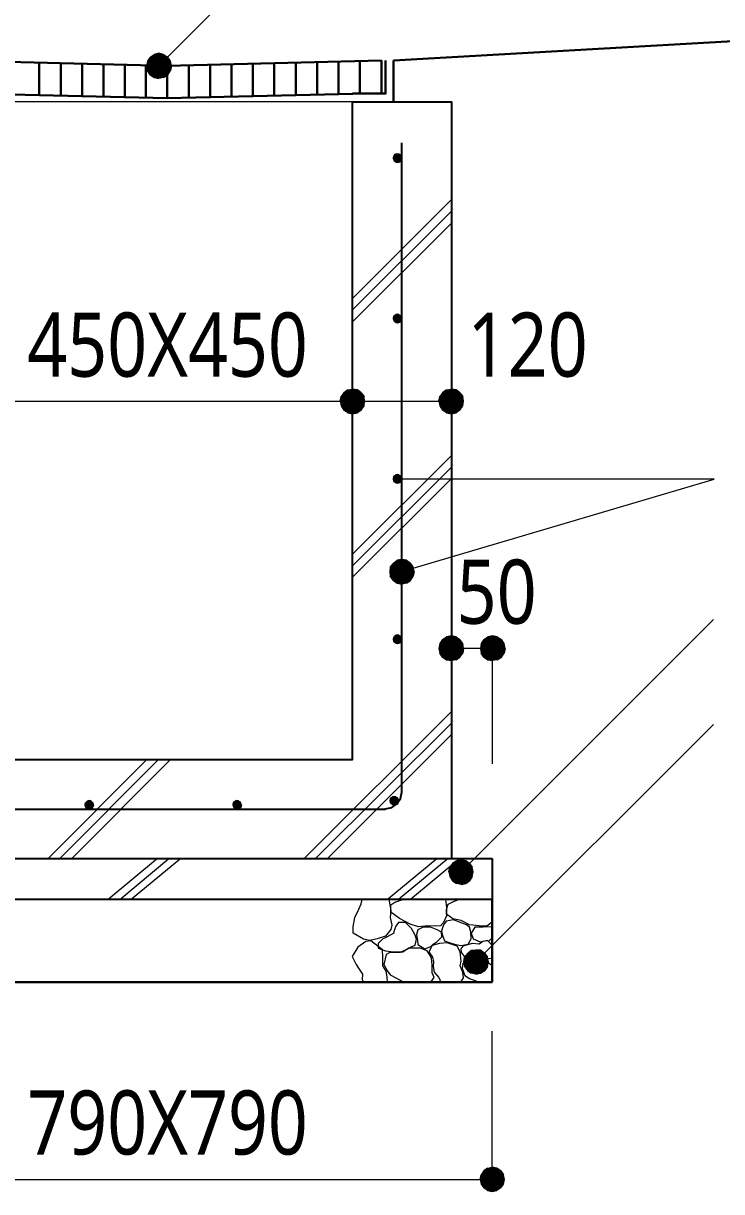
# Model space of a CAD drawing. Header units: millimetres. Extents: x 0 to 420, y 0 to 297.
# Drawn here: x 146.33 to 174.64, y 54.67 to 102.01 of the extents above; entities that cross this region are included whole.
import ezdxf
from ezdxf.enums import TextEntityAlignment as Align

# ---------------------------------------------------------------- set-up
doc = ezdxf.new("R2010")
doc.units = ezdxf.units.MM
doc.styles.add('kst32b', font='NotoSansJP-Variable.ttf')

msp = doc.modelspace()

# ---------------------------------------------------------------- hatches: boundary and pattern name
for points in [[(151.363, 100.478), (151.321, 100.288), (151.829, 100.288), (151.363, 100.478)], [(160.147, 86.508), (160.168, 86.699), (159.681, 86.699), (160.147, 86.508)], [(164.147, 86.508), (164.169, 86.699), (163.682, 86.699), (164.147, 86.508)], [(161.205, 79.989), (161.184, 79.798), (161.671, 79.798), (161.205, 79.989)], [(163.216, 76.877), (163.174, 76.687), (163.682, 76.687), (163.216, 76.877)], [(164.888, 76.877), (164.867, 76.687), (165.354, 76.687), (164.888, 76.877)], [(163.618, 67.437), (163.724, 67.268), (164.084, 67.628), (163.618, 67.437)], [(164.211, 63.796), (164.338, 63.627), (164.677, 63.987), (164.211, 63.796)], [(165.799, 54.97), (165.841, 55.16), (165.333, 55.16), (165.799, 54.97)]]:
    msp.add_hatch(color=7).paths.add_polyline_path(points)
h = msp.add_hatch(color=7)
h.paths.add_polyline_path([(151.829, 100.796), (151.638, 100.753), (151.829, 100.288), (151.829, 100.796)])
h.paths.add_polyline_path([(151.638, 100.753), (151.829, 100.288), (151.469, 100.647), (151.638, 100.753)])
h.paths.add_polyline_path([(151.829, 100.288), (151.469, 100.647), (151.363, 100.478), (151.829, 100.288)])
h = msp.add_hatch(color=7)
h.paths.add_polyline_path([(152.294, 100.478), (152.188, 100.647), (151.829, 100.288), (152.294, 100.478)])
h.paths.add_polyline_path([(152.188, 100.647), (151.829, 100.288), (152.019, 100.753), (152.188, 100.647)])
h.paths.add_polyline_path([(151.829, 100.288), (152.019, 100.753), (151.829, 100.796), (151.829, 100.288)])
h = msp.add_hatch(color=7)
h.paths.add_polyline_path([(152.188, 99.928), (152.294, 100.097), (151.829, 100.288), (152.188, 99.928)])
h.paths.add_polyline_path([(152.294, 100.097), (151.829, 100.288), (152.337, 100.288), (152.294, 100.097)])
h.paths.add_polyline_path([(151.829, 100.288), (152.337, 100.288), (152.294, 100.478), (151.829, 100.288)])
h = msp.add_hatch(color=7)
h.paths.add_polyline_path([(151.321, 100.288), (151.363, 100.097), (151.829, 100.288), (151.321, 100.288)])
h.paths.add_polyline_path([(151.363, 100.097), (151.829, 100.288), (151.469, 99.928), (151.363, 100.097)])
h.paths.add_polyline_path([(151.829, 100.288), (151.469, 99.928), (151.638, 99.822), (151.829, 100.288)])
h = msp.add_hatch(color=7)
h.paths.add_polyline_path([(151.638, 99.822), (151.829, 99.78), (151.829, 100.288), (151.638, 99.822)])
h.paths.add_polyline_path([(151.829, 99.78), (151.829, 100.288), (152.019, 99.822), (151.829, 99.78)])
h.paths.add_polyline_path([(151.829, 100.288), (152.019, 99.822), (152.188, 99.928), (151.829, 100.288)])
h = msp.add_hatch(color=7)
h.paths.add_polyline_path([(161.396, 96.647), (161.332, 96.541), (161.502, 96.541), (161.396, 96.647)])
h.paths.add_polyline_path([(161.332, 96.541), (161.502, 96.541), (161.396, 96.414), (161.332, 96.541)])
h.paths.add_polyline_path([(161.502, 96.541), (161.396, 96.414), (161.502, 96.372), (161.502, 96.541)])
h = msp.add_hatch(color=7)
h.paths.add_polyline_path([(161.671, 96.541), (161.629, 96.647), (161.502, 96.541), (161.671, 96.541)])
h.paths.add_polyline_path([(161.629, 96.647), (161.502, 96.541), (161.502, 96.711), (161.629, 96.647)])
h.paths.add_polyline_path([(161.502, 96.541), (161.502, 96.711), (161.396, 96.647), (161.502, 96.541)])
h = msp.add_hatch(color=7)
h.paths.add_polyline_path([(161.502, 96.372), (161.629, 96.414), (161.502, 96.541), (161.502, 96.372)])
h.paths.add_polyline_path([(161.629, 96.414), (161.502, 96.541), (161.671, 96.541), (161.629, 96.414)])
h = msp.add_hatch(color=7)
h.paths.add_polyline_path([(161.396, 90.149), (161.332, 90.043), (161.502, 90.043), (161.396, 90.149)])
h.paths.add_polyline_path([(161.332, 90.043), (161.502, 90.043), (161.396, 89.916), (161.332, 90.043)])
h.paths.add_polyline_path([(161.502, 90.043), (161.396, 89.916), (161.502, 89.874), (161.502, 90.043)])
h = msp.add_hatch(color=7)
h.paths.add_polyline_path([(161.671, 90.043), (161.629, 90.149), (161.502, 90.043), (161.671, 90.043)])
h.paths.add_polyline_path([(161.629, 90.149), (161.502, 90.043), (161.502, 90.212), (161.629, 90.149)])
h.paths.add_polyline_path([(161.502, 90.043), (161.502, 90.212), (161.396, 90.149), (161.502, 90.043)])
h = msp.add_hatch(color=7)
h.paths.add_polyline_path([(161.502, 89.874), (161.629, 89.916), (161.502, 90.043), (161.502, 89.874)])
h.paths.add_polyline_path([(161.629, 89.916), (161.502, 90.043), (161.671, 90.043), (161.629, 89.916)])
h = msp.add_hatch(color=7)
h.paths.add_polyline_path([(159.872, 87.164), (159.681, 87.186), (159.681, 86.699), (159.872, 87.164)])
h.paths.add_polyline_path([(159.681, 87.186), (159.681, 86.699), (159.491, 87.164), (159.681, 87.186)])
h.paths.add_polyline_path([(159.681, 86.699), (159.491, 87.164), (159.321, 87.037), (159.681, 86.699)])
h = msp.add_hatch(color=7)
h.paths.add_polyline_path([(160.168, 86.699), (160.147, 86.889), (159.681, 86.699), (160.168, 86.699)])
h.paths.add_polyline_path([(160.147, 86.889), (159.681, 86.699), (160.02, 87.037), (160.147, 86.889)])
h.paths.add_polyline_path([(159.681, 86.699), (160.02, 87.037), (159.872, 87.164), (159.681, 86.699)])
h = msp.add_hatch(color=7)
h.paths.add_polyline_path([(163.872, 87.164), (163.682, 87.186), (163.682, 86.699), (163.872, 87.164)])
h.paths.add_polyline_path([(163.682, 87.186), (163.682, 86.699), (163.491, 87.164), (163.682, 87.186)])
h.paths.add_polyline_path([(163.682, 86.699), (163.491, 87.164), (163.322, 87.037), (163.682, 86.699)])
h = msp.add_hatch(color=7)
h.paths.add_polyline_path([(164.169, 86.699), (164.147, 86.889), (163.682, 86.699), (164.169, 86.699)])
h.paths.add_polyline_path([(164.147, 86.889), (163.682, 86.699), (164.021, 87.037), (164.147, 86.889)])
h.paths.add_polyline_path([(163.682, 86.699), (164.021, 87.037), (163.872, 87.164), (163.682, 86.699)])
h = msp.add_hatch(color=7)
h.paths.add_polyline_path([(159.321, 87.037), (159.216, 86.889), (159.681, 86.699), (159.321, 87.037)])
h.paths.add_polyline_path([(159.216, 86.889), (159.681, 86.699), (159.173, 86.699), (159.216, 86.889)])
h.paths.add_polyline_path([(159.681, 86.699), (159.173, 86.699), (159.216, 86.508), (159.681, 86.699)])
h = msp.add_hatch(color=7)
h.paths.add_polyline_path([(159.216, 86.508), (159.321, 86.339), (159.681, 86.699), (159.216, 86.508)])
h.paths.add_polyline_path([(159.321, 86.339), (159.681, 86.699), (159.491, 86.233), (159.321, 86.339)])
h.paths.add_polyline_path([(159.681, 86.699), (159.491, 86.233), (159.681, 86.191), (159.681, 86.699)])
h = msp.add_hatch(color=7)
h.paths.add_polyline_path([(159.681, 86.191), (159.872, 86.233), (159.681, 86.699), (159.681, 86.191)])
h.paths.add_polyline_path([(159.872, 86.233), (159.681, 86.699), (160.02, 86.339), (159.872, 86.233)])
h.paths.add_polyline_path([(159.681, 86.699), (160.02, 86.339), (160.147, 86.508), (159.681, 86.699)])
h = msp.add_hatch(color=7)
h.paths.add_polyline_path([(163.322, 87.037), (163.216, 86.889), (163.682, 86.699), (163.322, 87.037)])
h.paths.add_polyline_path([(163.216, 86.889), (163.682, 86.699), (163.174, 86.699), (163.216, 86.889)])
h.paths.add_polyline_path([(163.682, 86.699), (163.174, 86.699), (163.216, 86.508), (163.682, 86.699)])
h = msp.add_hatch(color=7)
h.paths.add_polyline_path([(163.216, 86.508), (163.322, 86.339), (163.682, 86.699), (163.216, 86.508)])
h.paths.add_polyline_path([(163.322, 86.339), (163.682, 86.699), (163.491, 86.233), (163.322, 86.339)])
h.paths.add_polyline_path([(163.682, 86.699), (163.491, 86.233), (163.682, 86.191), (163.682, 86.699)])
h = msp.add_hatch(color=7)
h.paths.add_polyline_path([(163.682, 86.191), (163.872, 86.233), (163.682, 86.699), (163.682, 86.191)])
h.paths.add_polyline_path([(163.872, 86.233), (163.682, 86.699), (164.021, 86.339), (163.872, 86.233)])
h.paths.add_polyline_path([(163.682, 86.699), (164.021, 86.339), (164.147, 86.508), (163.682, 86.699)])
h = msp.add_hatch(color=7)
h.paths.add_polyline_path([(161.396, 83.651), (161.332, 83.545), (161.502, 83.545), (161.396, 83.651)])
h.paths.add_polyline_path([(161.332, 83.545), (161.502, 83.545), (161.396, 83.418), (161.332, 83.545)])
h.paths.add_polyline_path([(161.502, 83.545), (161.396, 83.418), (161.502, 83.375), (161.502, 83.545)])
h = msp.add_hatch(color=7)
h.paths.add_polyline_path([(161.671, 83.545), (161.629, 83.651), (161.502, 83.545), (161.671, 83.545)])
h.paths.add_polyline_path([(161.629, 83.651), (161.502, 83.545), (161.502, 83.714), (161.629, 83.651)])
h.paths.add_polyline_path([(161.502, 83.545), (161.502, 83.714), (161.396, 83.651), (161.502, 83.545)])
h = msp.add_hatch(color=7)
h.paths.add_polyline_path([(161.502, 83.375), (161.629, 83.418), (161.502, 83.545), (161.502, 83.375)])
h.paths.add_polyline_path([(161.629, 83.418), (161.502, 83.545), (161.671, 83.545), (161.629, 83.418)])
h = msp.add_hatch(color=7)
h.paths.add_polyline_path([(161.671, 80.285), (161.48, 80.264), (161.671, 79.798), (161.671, 80.285)])
h.paths.add_polyline_path([(161.48, 80.264), (161.671, 79.798), (161.332, 80.137), (161.48, 80.264)])
h.paths.add_polyline_path([(161.671, 79.798), (161.332, 80.137), (161.205, 79.989), (161.671, 79.798)])
h = msp.add_hatch(color=7)
h.paths.add_polyline_path([(162.137, 79.989), (162.031, 80.137), (161.671, 79.798), (162.137, 79.989)])
h.paths.add_polyline_path([(162.031, 80.137), (161.671, 79.798), (161.862, 80.264), (162.031, 80.137)])
h.paths.add_polyline_path([(161.671, 79.798), (161.862, 80.264), (161.671, 80.285), (161.671, 79.798)])
h = msp.add_hatch(color=7)
h.paths.add_polyline_path([(161.184, 79.798), (161.205, 79.608), (161.671, 79.798), (161.184, 79.798)])
h.paths.add_polyline_path([(161.205, 79.608), (161.671, 79.798), (161.332, 79.438), (161.205, 79.608)])
h.paths.add_polyline_path([(161.671, 79.798), (161.332, 79.438), (161.48, 79.333), (161.671, 79.798)])
h = msp.add_hatch(color=7)
h.paths.add_polyline_path([(161.48, 79.333), (161.671, 79.29), (161.671, 79.798), (161.48, 79.333)])
h.paths.add_polyline_path([(161.671, 79.29), (161.671, 79.798), (161.862, 79.333), (161.671, 79.29)])
h.paths.add_polyline_path([(161.671, 79.798), (161.862, 79.333), (162.031, 79.438), (161.671, 79.798)])
h = msp.add_hatch(color=7)
h.paths.add_polyline_path([(162.031, 79.438), (162.137, 79.608), (161.671, 79.798), (162.031, 79.438)])
h.paths.add_polyline_path([(162.137, 79.608), (161.671, 79.798), (162.179, 79.798), (162.137, 79.608)])
h.paths.add_polyline_path([(161.671, 79.798), (162.179, 79.798), (162.137, 79.989), (161.671, 79.798)])
h = msp.add_hatch(color=7)
h.paths.add_polyline_path([(161.671, 77.047), (161.629, 77.153), (161.502, 77.047), (161.671, 77.047)])
h.paths.add_polyline_path([(161.629, 77.153), (161.502, 77.047), (161.502, 77.195), (161.629, 77.153)])
h.paths.add_polyline_path([(161.502, 77.047), (161.502, 77.195), (161.396, 77.153), (161.502, 77.047)])
h = msp.add_hatch(color=7)
h.paths.add_polyline_path([(163.682, 77.195), (163.491, 77.153), (163.682, 76.687), (163.682, 77.195)])
h.paths.add_polyline_path([(163.491, 77.153), (163.682, 76.687), (163.322, 77.047), (163.491, 77.153)])
h.paths.add_polyline_path([(163.682, 76.687), (163.322, 77.047), (163.216, 76.877), (163.682, 76.687)])
h = msp.add_hatch(color=7)
h.paths.add_polyline_path([(164.147, 76.877), (164.021, 77.047), (163.682, 76.687), (164.147, 76.877)])
h.paths.add_polyline_path([(164.021, 77.047), (163.682, 76.687), (163.872, 77.153), (164.021, 77.047)])
h.paths.add_polyline_path([(163.682, 76.687), (163.872, 77.153), (163.682, 77.195), (163.682, 76.687)])
h = msp.add_hatch(color=7)
h.paths.add_polyline_path([(165.354, 77.195), (165.163, 77.153), (165.354, 76.687), (165.354, 77.195)])
h.paths.add_polyline_path([(165.163, 77.153), (165.354, 76.687), (164.994, 77.047), (165.163, 77.153)])
h.paths.add_polyline_path([(165.354, 76.687), (164.994, 77.047), (164.888, 76.877), (165.354, 76.687)])
h = msp.add_hatch(color=7)
h.paths.add_polyline_path([(165.82, 76.877), (165.714, 77.047), (165.354, 76.687), (165.82, 76.877)])
h.paths.add_polyline_path([(165.714, 77.047), (165.354, 76.687), (165.545, 77.153), (165.714, 77.047)])
h.paths.add_polyline_path([(165.354, 76.687), (165.545, 77.153), (165.354, 77.195), (165.354, 76.687)])
h = msp.add_hatch(color=7)
h.paths.add_polyline_path([(161.396, 77.153), (161.332, 77.047), (161.502, 77.047), (161.396, 77.153)])
h.paths.add_polyline_path([(161.332, 77.047), (161.502, 77.047), (161.396, 76.92), (161.332, 77.047)])
h.paths.add_polyline_path([(161.502, 77.047), (161.396, 76.92), (161.502, 76.877), (161.502, 77.047)])
h = msp.add_hatch(color=7)
h.paths.add_polyline_path([(161.502, 76.877), (161.629, 76.92), (161.502, 77.047), (161.502, 76.877)])
h.paths.add_polyline_path([(161.629, 76.92), (161.502, 77.047), (161.671, 77.047), (161.629, 76.92)])
h = msp.add_hatch(color=7)
h.paths.add_polyline_path([(163.174, 76.687), (163.216, 76.496), (163.682, 76.687), (163.174, 76.687)])
h.paths.add_polyline_path([(163.216, 76.496), (163.682, 76.687), (163.322, 76.327), (163.216, 76.496)])
h.paths.add_polyline_path([(163.682, 76.687), (163.322, 76.327), (163.491, 76.221), (163.682, 76.687)])
h = msp.add_hatch(color=7)
h.paths.add_polyline_path([(163.491, 76.221), (163.682, 76.2), (163.682, 76.687), (163.491, 76.221)])
h.paths.add_polyline_path([(163.682, 76.2), (163.682, 76.687), (163.872, 76.221), (163.682, 76.2)])
h.paths.add_polyline_path([(163.682, 76.687), (163.872, 76.221), (164.021, 76.327), (163.682, 76.687)])
h = msp.add_hatch(color=7)
h.paths.add_polyline_path([(164.021, 76.327), (164.147, 76.496), (163.682, 76.687), (164.021, 76.327)])
h.paths.add_polyline_path([(164.147, 76.496), (163.682, 76.687), (164.169, 76.687), (164.147, 76.496)])
h.paths.add_polyline_path([(163.682, 76.687), (164.169, 76.687), (164.147, 76.877), (163.682, 76.687)])
h = msp.add_hatch(color=7)
h.paths.add_polyline_path([(164.867, 76.687), (164.888, 76.496), (165.354, 76.687), (164.867, 76.687)])
h.paths.add_polyline_path([(164.888, 76.496), (165.354, 76.687), (164.994, 76.327), (164.888, 76.496)])
h.paths.add_polyline_path([(165.354, 76.687), (164.994, 76.327), (165.163, 76.221), (165.354, 76.687)])
h = msp.add_hatch(color=7)
h.paths.add_polyline_path([(165.163, 76.221), (165.354, 76.2), (165.354, 76.687), (165.163, 76.221)])
h.paths.add_polyline_path([(165.354, 76.2), (165.354, 76.687), (165.545, 76.221), (165.354, 76.2)])
h.paths.add_polyline_path([(165.354, 76.687), (165.545, 76.221), (165.714, 76.327), (165.354, 76.687)])
h = msp.add_hatch(color=7)
h.paths.add_polyline_path([(165.714, 76.327), (165.82, 76.496), (165.354, 76.687), (165.714, 76.327)])
h.paths.add_polyline_path([(165.82, 76.496), (165.354, 76.687), (165.862, 76.687), (165.82, 76.496)])
h.paths.add_polyline_path([(165.354, 76.687), (165.862, 76.687), (165.82, 76.877), (165.354, 76.687)])
h = msp.add_hatch(color=7)
h.paths.add_polyline_path([(161.269, 70.612), (161.205, 70.506), (161.375, 70.506), (161.269, 70.612)])
h.paths.add_polyline_path([(161.205, 70.506), (161.375, 70.506), (161.269, 70.379), (161.205, 70.506)])
h.paths.add_polyline_path([(161.375, 70.506), (161.269, 70.379), (161.375, 70.337), (161.375, 70.506)])
h = msp.add_hatch(color=7)
h.paths.add_polyline_path([(161.544, 70.506), (161.502, 70.612), (161.375, 70.506), (161.544, 70.506)])
h.paths.add_polyline_path([(161.502, 70.612), (161.375, 70.506), (161.375, 70.654), (161.502, 70.612)])
h.paths.add_polyline_path([(161.375, 70.506), (161.375, 70.654), (161.269, 70.612), (161.375, 70.506)])
h = msp.add_hatch(color=7)
h.paths.add_polyline_path([(148.886, 70.443), (148.844, 70.337), (149.013, 70.337), (148.886, 70.443)])
h.paths.add_polyline_path([(148.844, 70.337), (149.013, 70.337), (148.886, 70.21), (148.844, 70.337)])
h.paths.add_polyline_path([(149.013, 70.337), (148.886, 70.21), (149.013, 70.168), (149.013, 70.337)])
h = msp.add_hatch(color=7)
h.paths.add_polyline_path([(149.183, 70.337), (149.119, 70.443), (149.013, 70.337), (149.183, 70.337)])
h.paths.add_polyline_path([(149.119, 70.443), (149.013, 70.337), (149.013, 70.506), (149.119, 70.443)])
h.paths.add_polyline_path([(149.013, 70.337), (149.013, 70.506), (148.886, 70.443), (149.013, 70.337)])
h = msp.add_hatch(color=7)
h.paths.add_polyline_path([(149.013, 70.168), (149.119, 70.21), (149.013, 70.337), (149.013, 70.168)])
h.paths.add_polyline_path([(149.119, 70.21), (149.013, 70.337), (149.183, 70.337), (149.119, 70.21)])
h = msp.add_hatch(color=7)
h.paths.add_polyline_path([(154.898, 70.443), (154.834, 70.337), (155.004, 70.337), (154.898, 70.443)])
h.paths.add_polyline_path([(154.834, 70.337), (155.004, 70.337), (154.898, 70.21), (154.834, 70.337)])
h.paths.add_polyline_path([(155.004, 70.337), (154.898, 70.21), (155.004, 70.168), (155.004, 70.337)])
h = msp.add_hatch(color=7)
h.paths.add_polyline_path([(155.173, 70.337), (155.13, 70.443), (155.004, 70.337), (155.173, 70.337)])
h.paths.add_polyline_path([(155.13, 70.443), (155.004, 70.337), (155.004, 70.506), (155.13, 70.443)])
h.paths.add_polyline_path([(155.004, 70.337), (155.004, 70.506), (154.898, 70.443), (155.004, 70.337)])
h = msp.add_hatch(color=7)
h.paths.add_polyline_path([(155.004, 70.168), (155.13, 70.21), (155.004, 70.337), (155.004, 70.168)])
h.paths.add_polyline_path([(155.13, 70.21), (155.004, 70.337), (155.173, 70.337), (155.13, 70.21)])
h = msp.add_hatch(color=7)
h.paths.add_polyline_path([(161.375, 70.337), (161.502, 70.379), (161.375, 70.506), (161.375, 70.337)])
h.paths.add_polyline_path([(161.502, 70.379), (161.375, 70.506), (161.544, 70.506), (161.502, 70.379)])
h = msp.add_hatch(color=7)
h.paths.add_polyline_path([(163.724, 67.966), (163.618, 67.818), (164.084, 67.628), (163.724, 67.966)])
h.paths.add_polyline_path([(163.618, 67.818), (164.084, 67.628), (163.576, 67.628), (163.618, 67.818)])
h.paths.add_polyline_path([(164.084, 67.628), (163.576, 67.628), (163.618, 67.437), (164.084, 67.628)])
h = msp.add_hatch(color=7)
h.paths.add_polyline_path([(164.275, 68.072), (164.084, 68.114), (164.084, 67.628), (164.275, 68.072)])
h.paths.add_polyline_path([(164.084, 68.114), (164.084, 67.628), (163.894, 68.072), (164.084, 68.114)])
h.paths.add_polyline_path([(164.084, 67.628), (163.894, 68.072), (163.724, 67.966), (164.084, 67.628)])
h = msp.add_hatch(color=7)
h.paths.add_polyline_path([(164.571, 67.628), (164.529, 67.818), (164.084, 67.628), (164.571, 67.628)])
h.paths.add_polyline_path([(164.529, 67.818), (164.084, 67.628), (164.423, 67.966), (164.529, 67.818)])
h.paths.add_polyline_path([(164.084, 67.628), (164.423, 67.966), (164.275, 68.072), (164.084, 67.628)])
h = msp.add_hatch(color=7)
h.paths.add_polyline_path([(163.724, 67.268), (163.894, 67.162), (164.084, 67.628), (163.724, 67.268)])
h.paths.add_polyline_path([(163.894, 67.162), (164.084, 67.628), (164.084, 67.12), (163.894, 67.162)])
h.paths.add_polyline_path([(164.084, 67.628), (164.084, 67.12), (164.275, 67.162), (164.084, 67.628)])
h = msp.add_hatch(color=7)
h.paths.add_polyline_path([(164.275, 67.162), (164.423, 67.268), (164.084, 67.628), (164.275, 67.162)])
h.paths.add_polyline_path([(164.423, 67.268), (164.084, 67.628), (164.529, 67.437), (164.423, 67.268)])
h.paths.add_polyline_path([(164.084, 67.628), (164.529, 67.437), (164.571, 67.628), (164.084, 67.628)])
h = msp.add_hatch(color=7)
h.paths.add_polyline_path([(164.867, 64.453), (164.677, 64.474), (164.677, 63.987), (164.867, 64.453)])
h.paths.add_polyline_path([(164.677, 64.474), (164.677, 63.987), (164.486, 64.453), (164.677, 64.474)])
h.paths.add_polyline_path([(164.677, 63.987), (164.486, 64.453), (164.338, 64.325), (164.677, 63.987)])
h = msp.add_hatch(color=7)
h.paths.add_polyline_path([(165.185, 63.987), (165.142, 64.177), (164.677, 63.987), (165.185, 63.987)])
h.paths.add_polyline_path([(165.142, 64.177), (164.677, 63.987), (165.037, 64.325), (165.142, 64.177)])
h.paths.add_polyline_path([(164.677, 63.987), (165.037, 64.325), (164.867, 64.453), (164.677, 63.987)])
h = msp.add_hatch(color=7)
h.paths.add_polyline_path([(164.338, 64.325), (164.211, 64.177), (164.677, 63.987), (164.338, 64.325)])
h.paths.add_polyline_path([(164.211, 64.177), (164.677, 63.987), (164.19, 63.987), (164.211, 64.177)])
h.paths.add_polyline_path([(164.677, 63.987), (164.19, 63.987), (164.211, 63.796), (164.677, 63.987)])
h = msp.add_hatch(color=7)
h.paths.add_polyline_path([(164.338, 63.627), (164.486, 63.521), (164.677, 63.987), (164.338, 63.627)])
h.paths.add_polyline_path([(164.486, 63.521), (164.677, 63.987), (164.677, 63.479), (164.486, 63.521)])
h.paths.add_polyline_path([(164.677, 63.987), (164.677, 63.479), (164.867, 63.521), (164.677, 63.987)])
h = msp.add_hatch(color=7)
h.paths.add_polyline_path([(164.867, 63.521), (165.037, 63.627), (164.677, 63.987), (164.867, 63.521)])
h.paths.add_polyline_path([(165.037, 63.627), (164.677, 63.987), (165.142, 63.796), (165.037, 63.627)])
h.paths.add_polyline_path([(164.677, 63.987), (165.142, 63.796), (165.185, 63.987), (164.677, 63.987)])
h = msp.add_hatch(color=7)
h.paths.add_polyline_path([(164.994, 55.52), (164.888, 55.351), (165.333, 55.16), (164.994, 55.52)])
h.paths.add_polyline_path([(164.888, 55.351), (165.333, 55.16), (164.846, 55.16), (164.888, 55.351)])
h.paths.add_polyline_path([(165.333, 55.16), (164.846, 55.16), (164.888, 54.97), (165.333, 55.16)])
h = msp.add_hatch(color=7)
h.paths.add_polyline_path([(165.523, 55.626), (165.333, 55.668), (165.333, 55.16), (165.523, 55.626)])
h.paths.add_polyline_path([(165.333, 55.668), (165.333, 55.16), (165.142, 55.626), (165.333, 55.668)])
h.paths.add_polyline_path([(165.333, 55.16), (165.142, 55.626), (164.994, 55.52), (165.333, 55.16)])
h = msp.add_hatch(color=7)
h.paths.add_polyline_path([(165.841, 55.16), (165.799, 55.351), (165.333, 55.16), (165.841, 55.16)])
h.paths.add_polyline_path([(165.799, 55.351), (165.333, 55.16), (165.693, 55.52), (165.799, 55.351)])
h.paths.add_polyline_path([(165.333, 55.16), (165.693, 55.52), (165.523, 55.626), (165.333, 55.16)])
h = msp.add_hatch(color=7)
h.paths.add_polyline_path([(164.888, 54.97), (164.994, 54.822), (165.333, 55.16), (164.888, 54.97)])
h.paths.add_polyline_path([(164.994, 54.822), (165.333, 55.16), (165.142, 54.716), (164.994, 54.822)])
h.paths.add_polyline_path([(165.333, 55.16), (165.142, 54.716), (165.333, 54.673), (165.333, 55.16)])
h = msp.add_hatch(color=7)
h.paths.add_polyline_path([(165.333, 54.673), (165.523, 54.716), (165.333, 55.16), (165.333, 54.673)])
h.paths.add_polyline_path([(165.523, 54.716), (165.333, 55.16), (165.693, 54.822), (165.523, 54.716)])
h.paths.add_polyline_path([(165.333, 55.16), (165.693, 54.822), (165.799, 54.97), (165.333, 55.16)])

# ---------------------------------------------------------------- linework, layer by layer
at = {"lineweight": 13}
for points in [[(151.829, 100.288), (160.401, 108.86)], [(159.681, 98.827), (144.674, 98.827)], [(159.681, 90.868), (163.682, 94.869)], [(163.682, 94.403), (159.681, 90.403)], [(159.681, 89.916), (163.682, 93.916)], [(140.674, 86.699), (144.674, 86.699), (159.681, 86.699), (163.682, 86.699)], [(163.682, 84.497), (159.681, 80.497)], [(159.681, 80.031), (163.682, 84.032)], [(163.682, 83.566), (159.681, 79.565)], [(161.671, 79.798), (174.329, 83.545), (161.586, 83.545)], [(164.084, 67.628), (174.308, 77.851)], [(165.354, 76.687), (163.682, 76.687)], [(165.354, 72.009), (165.354, 76.687)], [(157.713, 68.178), (163.682, 74.126)], [(163.682, 73.66), (158.179, 68.178)], [(164.677, 63.987), (174.308, 73.596)], [(158.665, 68.178), (163.682, 73.194)], [(147.341, 68.178), (151.342, 72.178)], [(151.807, 72.178), (147.807, 68.178)], [(148.294, 68.178), (152.294, 72.178)], [(151.765, 68.178), (149.775, 66.506)], [(150.241, 66.506), (152.231, 68.178)], [(152.718, 68.178), (150.707, 66.506)], [(161.078, 66.506), (163.089, 68.178)], [(163.555, 68.178), (161.544, 66.506)], [(164.021, 68.178), (162.031, 66.506)], [(161.142, 66.506), (161.205, 66.23), (161.227, 66.061), (161.205, 65.786), (161.269, 65.469), (161.227, 65.299), (161.015, 65.024), (160.676, 64.918), (160.38, 64.855), (160.126, 64.897), (159.703, 65.151), (159.703, 65.405), (159.766, 65.786), (159.935, 66.125), (160.02, 66.336), (160.062, 66.506)], [(163.449, 66.506), (163.491, 66.188), (163.491, 66.04), (163.491, 65.849), (163.364, 65.574), (163.237, 65.447), (163.026, 65.426), (162.729, 65.447), (162.348, 65.405), (162.01, 65.511), (161.586, 65.744), (161.227, 65.998), (161.227, 66.294), (161.396, 66.4), (161.713, 66.506)], [(165.333, 65.596), (165.312, 65.574), (165.121, 65.426), (164.804, 65.447), (164.423, 65.49), (164.084, 65.659), (163.745, 65.722), (163.491, 65.913), (163.491, 66.104), (163.555, 66.315), (163.745, 66.421), (163.978, 66.506)], [(165.291, 66.506), (165.333, 66.379)], [(165.333, 65.363), (165.291, 65.405), (164.973, 65.384), (164.634, 65.384), (164.55, 65.257), (164.486, 65.151), (164.571, 64.918), (164.846, 64.791), (165.037, 64.834), (165.227, 64.855), (165.333, 64.961)], [(165.333, 64.622), (165.312, 64.685), (165.142, 64.855), (164.952, 64.812), (164.804, 64.706), (164.529, 64.728), (164.296, 64.664), (164.147, 64.622), (164.063, 64.516), (164.084, 64.368), (164.232, 64.177), (164.423, 64.135), (164.655, 64.177), (164.994, 64.156), (165.206, 64.114), (165.333, 64.135), (165.333, 64.156)], [(161.1, 63.161), (161.078, 63.373), (161.036, 63.606), (160.909, 63.818), (160.909, 64.177), (160.888, 64.474), (160.422, 64.834), (160.211, 64.812), (159.893, 64.579), (159.66, 64.198), (159.829, 63.881), (159.914, 63.733), (160.084, 63.479), (160.062, 63.267), (160.126, 63.161)], [(162.856, 63.161), (162.983, 63.352), (162.899, 63.542), (162.899, 63.86), (162.878, 64.135), (162.772, 64.325), (162.708, 64.431), (162.412, 64.537), (161.988, 64.537), (161.608, 64.368), (161.184, 64.368), (161.036, 64.283), (160.951, 63.881), (161.1, 63.606), (161.205, 63.458), (161.438, 63.331), (161.608, 63.246), (161.756, 63.161)], [(164.063, 63.161), (164.169, 63.331), (164.147, 63.563), (164.042, 63.818), (164.084, 64.008), (164.042, 64.389), (163.915, 64.622), (163.512, 64.749), (163.195, 64.728), (162.899, 64.643), (162.772, 64.389), (162.92, 64.177), (162.962, 63.987), (162.941, 63.796), (162.983, 63.563), (163.174, 63.352), (163.259, 63.161)], [(165.333, 63.839), (165.269, 63.881), (164.91, 64.135), (164.613, 64.156), (164.359, 64.135), (164.147, 63.923), (164.126, 63.712), (164.232, 63.437), (164.423, 63.309), (164.634, 63.225), (164.804, 63.161)], [(139.002, 61.172), (139.002, 55.16), (165.333, 55.16), (165.333, 61.172)]]:
    msp.add_lwpolyline(points, dxfattribs=at)
at = {"lineweight": 30}
for points in [[(208.301, 103.187), (161.332, 100.499)], [(146.981, 100.415), (146.981, 99.102)], [(147.849, 100.393), (147.849, 99.081)], [(148.717, 100.372), (148.717, 99.06)], [(155.638, 100.372), (155.638, 99.06)], [(156.506, 100.393), (156.506, 99.081)], [(157.374, 100.415), (157.374, 99.102)], [(158.242, 100.436), (158.242, 99.123)], [(159.11, 100.457), (159.11, 99.145)], [(161.015, 100.499), (161.015, 99.166), (159.681, 99.166)], [(159.978, 100.478), (159.978, 99.166)], [(161.332, 98.827), (161.332, 100.499)], [(149.585, 100.351), (149.585, 99.039)], [(150.453, 100.33), (150.453, 99.018)], [(151.299, 100.309), (151.299, 98.996)], [(152.167, 100.288), (152.167, 98.975)], [(153.035, 100.309), (153.035, 98.996)], [(153.903, 100.33), (153.903, 99.018)], [(154.771, 100.351), (154.771, 99.039)], [(165.333, 66.506), (165.333, 63.161)], [(165.333, 63.161), (139.002, 63.161)]]:
    msp.add_lwpolyline(points, dxfattribs=at)
msp.add_lwpolyline([(152.167, 100.288), (160.846, 100.499), (160.846, 99.187), (152.167, 98.975), (143.51, 99.187), (143.51, 100.499)], close=True, dxfattribs=at)
at = {"lineweight": 0}
for points in [[(151.363, 100.478), (151.321, 100.288), (151.829, 100.288)], [(151.829, 100.288), (151.469, 100.647), (151.363, 100.478)], [(151.638, 100.753), (151.829, 100.288), (151.469, 100.647)], [(151.829, 100.796), (151.638, 100.753), (151.829, 100.288)], [(151.829, 100.288), (152.019, 100.753), (151.829, 100.796)], [(152.188, 100.647), (151.829, 100.288), (152.019, 100.753)], [(152.294, 100.478), (152.188, 100.647), (151.829, 100.288)], [(151.829, 100.288), (152.337, 100.288), (152.294, 100.478)], [(151.321, 100.288), (151.363, 100.097), (151.829, 100.288)], [(151.363, 100.097), (151.829, 100.288), (151.469, 99.928)], [(151.829, 100.288), (151.469, 99.928), (151.638, 99.822)], [(151.638, 99.822), (151.829, 99.78), (151.829, 100.288)], [(151.829, 99.78), (151.829, 100.288), (152.019, 99.822)], [(151.829, 100.288), (152.019, 99.822), (152.188, 99.928)], [(152.188, 99.928), (152.294, 100.097), (151.829, 100.288)], [(152.294, 100.097), (151.829, 100.288), (152.337, 100.288)], [(161.396, 96.647), (161.332, 96.541), (161.502, 96.541)], [(161.502, 96.541), (161.502, 96.711), (161.396, 96.647)], [(161.629, 96.647), (161.502, 96.541), (161.502, 96.711)], [(161.671, 96.541), (161.629, 96.647), (161.502, 96.541)], [(161.332, 96.541), (161.502, 96.541), (161.396, 96.414)], [(161.502, 96.541), (161.396, 96.414), (161.502, 96.372)], [(161.502, 96.372), (161.629, 96.414), (161.502, 96.541)], [(161.629, 96.414), (161.502, 96.541), (161.671, 96.541)], [(161.396, 90.149), (161.332, 90.043), (161.502, 90.043)], [(161.332, 90.043), (161.502, 90.043), (161.396, 89.916)], [(161.502, 90.043), (161.502, 90.212), (161.396, 90.149)], [(161.502, 90.043), (161.396, 89.916), (161.502, 89.874)], [(161.629, 90.149), (161.502, 90.043), (161.502, 90.212)], [(161.671, 90.043), (161.629, 90.149), (161.502, 90.043)], [(161.502, 89.874), (161.629, 89.916), (161.502, 90.043)], [(161.629, 89.916), (161.502, 90.043), (161.671, 90.043)], [(159.681, 86.699), (159.491, 87.164), (159.321, 87.037)], [(159.681, 87.186), (159.681, 86.699), (159.491, 87.164)], [(159.872, 87.164), (159.681, 87.186), (159.681, 86.699)], [(159.681, 86.699), (160.02, 87.037), (159.872, 87.164)], [(163.682, 86.699), (163.491, 87.164), (163.322, 87.037)], [(163.682, 87.186), (163.682, 86.699), (163.491, 87.164)], [(163.872, 87.164), (163.682, 87.186), (163.682, 86.699)], [(163.682, 86.699), (164.021, 87.037), (163.872, 87.164)], [(159.216, 86.889), (159.681, 86.699), (159.173, 86.699)], [(159.681, 86.699), (159.173, 86.699), (159.216, 86.508)], [(159.321, 87.037), (159.216, 86.889), (159.681, 86.699)], [(159.216, 86.508), (159.321, 86.339), (159.681, 86.699)], [(159.321, 86.339), (159.681, 86.699), (159.491, 86.233)], [(159.681, 86.699), (159.491, 86.233), (159.681, 86.191)], [(160.147, 86.889), (159.681, 86.699), (160.02, 87.037)], [(160.168, 86.699), (160.147, 86.889), (159.681, 86.699)], [(159.681, 86.191), (159.872, 86.233), (159.681, 86.699)], [(159.872, 86.233), (159.681, 86.699), (160.02, 86.339)], [(159.681, 86.699), (160.02, 86.339), (160.147, 86.508)], [(160.147, 86.508), (160.168, 86.699), (159.681, 86.699)], [(163.216, 86.889), (163.682, 86.699), (163.174, 86.699)], [(163.682, 86.699), (163.174, 86.699), (163.216, 86.508)], [(163.322, 87.037), (163.216, 86.889), (163.682, 86.699)], [(163.216, 86.508), (163.322, 86.339), (163.682, 86.699)], [(163.322, 86.339), (163.682, 86.699), (163.491, 86.233)], [(163.682, 86.699), (163.491, 86.233), (163.682, 86.191)], [(164.147, 86.889), (163.682, 86.699), (164.021, 87.037)], [(164.169, 86.699), (164.147, 86.889), (163.682, 86.699)], [(163.682, 86.191), (163.872, 86.233), (163.682, 86.699)], [(163.872, 86.233), (163.682, 86.699), (164.021, 86.339)], [(163.682, 86.699), (164.021, 86.339), (164.147, 86.508)], [(164.147, 86.508), (164.169, 86.699), (163.682, 86.699)], [(161.396, 83.651), (161.332, 83.545), (161.502, 83.545)], [(161.332, 83.545), (161.502, 83.545), (161.396, 83.418)], [(161.502, 83.545), (161.502, 83.714), (161.396, 83.651)], [(161.502, 83.545), (161.396, 83.418), (161.502, 83.375)], [(161.629, 83.651), (161.502, 83.545), (161.502, 83.714)], [(161.671, 83.545), (161.629, 83.651), (161.502, 83.545)], [(161.502, 83.375), (161.629, 83.418), (161.502, 83.545)], [(161.629, 83.418), (161.502, 83.545), (161.671, 83.545)], [(161.671, 79.798), (161.332, 80.137), (161.205, 79.989)], [(161.48, 80.264), (161.671, 79.798), (161.332, 80.137)], [(161.671, 80.285), (161.48, 80.264), (161.671, 79.798)], [(161.671, 79.798), (161.862, 80.264), (161.671, 80.285)], [(162.031, 80.137), (161.671, 79.798), (161.862, 80.264)], [(162.137, 79.989), (162.031, 80.137), (161.671, 79.798)], [(161.205, 79.989), (161.184, 79.798), (161.671, 79.798)], [(161.184, 79.798), (161.205, 79.608), (161.671, 79.798)], [(161.205, 79.608), (161.671, 79.798), (161.332, 79.438)], [(161.671, 79.798), (161.332, 79.438), (161.48, 79.333)], [(161.48, 79.333), (161.671, 79.29), (161.671, 79.798)], [(161.671, 79.798), (162.179, 79.798), (162.137, 79.989)], [(161.671, 79.29), (161.671, 79.798), (161.862, 79.333)], [(161.671, 79.798), (161.862, 79.333), (162.031, 79.438)], [(162.031, 79.438), (162.137, 79.608), (161.671, 79.798)], [(162.137, 79.608), (161.671, 79.798), (162.179, 79.798)], [(161.502, 77.047), (161.502, 77.195), (161.396, 77.153)], [(161.629, 77.153), (161.502, 77.047), (161.502, 77.195)], [(163.682, 77.195), (163.491, 77.153), (163.682, 76.687)], [(163.682, 76.687), (163.872, 77.153), (163.682, 77.195)], [(165.354, 77.195), (165.163, 77.153), (165.354, 76.687)], [(165.354, 76.687), (165.545, 77.153), (165.354, 77.195)], [(161.396, 77.153), (161.332, 77.047), (161.502, 77.047)], [(161.332, 77.047), (161.502, 77.047), (161.396, 76.92)], [(161.502, 77.047), (161.396, 76.92), (161.502, 76.877)], [(161.671, 77.047), (161.629, 77.153), (161.502, 77.047)], [(161.502, 76.877), (161.629, 76.92), (161.502, 77.047)], [(161.629, 76.92), (161.502, 77.047), (161.671, 77.047)], [(163.216, 76.877), (163.174, 76.687), (163.682, 76.687)], [(163.174, 76.687), (163.216, 76.496), (163.682, 76.687)], [(163.682, 76.687), (163.322, 77.047), (163.216, 76.877)], [(163.216, 76.496), (163.682, 76.687), (163.322, 76.327)], [(163.491, 77.153), (163.682, 76.687), (163.322, 77.047)], [(163.682, 76.687), (163.322, 76.327), (163.491, 76.221)], [(163.491, 76.221), (163.682, 76.2), (163.682, 76.687)], [(164.021, 77.047), (163.682, 76.687), (163.872, 77.153)], [(164.147, 76.877), (164.021, 77.047), (163.682, 76.687)], [(163.682, 76.687), (164.169, 76.687), (164.147, 76.877)], [(163.682, 76.2), (163.682, 76.687), (163.872, 76.221)], [(163.682, 76.687), (163.872, 76.221), (164.021, 76.327)], [(164.021, 76.327), (164.147, 76.496), (163.682, 76.687)], [(164.147, 76.496), (163.682, 76.687), (164.169, 76.687)], [(164.888, 76.877), (164.867, 76.687), (165.354, 76.687)], [(164.867, 76.687), (164.888, 76.496), (165.354, 76.687)], [(165.354, 76.687), (164.994, 77.047), (164.888, 76.877)], [(164.888, 76.496), (165.354, 76.687), (164.994, 76.327)], [(165.163, 77.153), (165.354, 76.687), (164.994, 77.047)], [(165.354, 76.687), (164.994, 76.327), (165.163, 76.221)], [(165.163, 76.221), (165.354, 76.2), (165.354, 76.687)], [(165.714, 77.047), (165.354, 76.687), (165.545, 77.153)], [(165.82, 76.877), (165.714, 77.047), (165.354, 76.687)], [(165.354, 76.687), (165.862, 76.687), (165.82, 76.877)], [(165.354, 76.2), (165.354, 76.687), (165.545, 76.221)], [(165.354, 76.687), (165.545, 76.221), (165.714, 76.327)], [(165.714, 76.327), (165.82, 76.496), (165.354, 76.687)], [(165.82, 76.496), (165.354, 76.687), (165.862, 76.687)], [(161.269, 70.612), (161.205, 70.506), (161.375, 70.506)], [(161.375, 70.506), (161.375, 70.654), (161.269, 70.612)], [(161.502, 70.612), (161.375, 70.506), (161.375, 70.654)], [(161.544, 70.506), (161.502, 70.612), (161.375, 70.506)], [(148.886, 70.443), (148.844, 70.337), (149.013, 70.337)], [(148.844, 70.337), (149.013, 70.337), (148.886, 70.21)], [(149.013, 70.337), (149.013, 70.506), (148.886, 70.443)], [(149.013, 70.337), (148.886, 70.21), (149.013, 70.168)], [(149.119, 70.443), (149.013, 70.337), (149.013, 70.506)], [(149.183, 70.337), (149.119, 70.443), (149.013, 70.337)], [(149.013, 70.168), (149.119, 70.21), (149.013, 70.337)], [(149.119, 70.21), (149.013, 70.337), (149.183, 70.337)], [(154.898, 70.443), (154.834, 70.337), (155.004, 70.337)], [(154.834, 70.337), (155.004, 70.337), (154.898, 70.21)], [(155.004, 70.337), (155.004, 70.506), (154.898, 70.443)], [(155.004, 70.337), (154.898, 70.21), (155.004, 70.168)], [(155.13, 70.443), (155.004, 70.337), (155.004, 70.506)], [(155.173, 70.337), (155.13, 70.443), (155.004, 70.337)], [(155.004, 70.168), (155.13, 70.21), (155.004, 70.337)], [(155.13, 70.21), (155.004, 70.337), (155.173, 70.337)], [(161.205, 70.506), (161.375, 70.506), (161.269, 70.379)], [(161.375, 70.506), (161.269, 70.379), (161.375, 70.337)], [(161.375, 70.337), (161.502, 70.379), (161.375, 70.506)], [(161.502, 70.379), (161.375, 70.506), (161.544, 70.506)], [(163.618, 67.818), (164.084, 67.628), (163.576, 67.628)], [(163.724, 67.966), (163.618, 67.818), (164.084, 67.628)], [(164.084, 67.628), (163.894, 68.072), (163.724, 67.966)], [(164.084, 68.114), (164.084, 67.628), (163.894, 68.072)], [(164.275, 68.072), (164.084, 68.114), (164.084, 67.628)], [(164.084, 67.628), (164.423, 67.966), (164.275, 68.072)], [(164.529, 67.818), (164.084, 67.628), (164.423, 67.966)], [(164.571, 67.628), (164.529, 67.818), (164.084, 67.628)], [(164.084, 67.628), (163.576, 67.628), (163.618, 67.437)], [(163.618, 67.437), (163.724, 67.268), (164.084, 67.628)], [(163.724, 67.268), (163.894, 67.162), (164.084, 67.628)], [(163.894, 67.162), (164.084, 67.628), (164.084, 67.12)], [(164.084, 67.628), (164.084, 67.12), (164.275, 67.162)], [(164.275, 67.162), (164.423, 67.268), (164.084, 67.628)], [(164.423, 67.268), (164.084, 67.628), (164.529, 67.437)], [(164.084, 67.628), (164.529, 67.437), (164.571, 67.628)], [(164.677, 63.987), (164.486, 64.453), (164.338, 64.325)], [(164.677, 64.474), (164.677, 63.987), (164.486, 64.453)], [(164.867, 64.453), (164.677, 64.474), (164.677, 63.987)], [(164.677, 63.987), (165.037, 64.325), (164.867, 64.453)], [(164.211, 64.177), (164.677, 63.987), (164.19, 63.987)], [(164.677, 63.987), (164.19, 63.987), (164.211, 63.796)], [(164.338, 64.325), (164.211, 64.177), (164.677, 63.987)], [(164.211, 63.796), (164.338, 63.627), (164.677, 63.987)], [(164.338, 63.627), (164.486, 63.521), (164.677, 63.987)], [(164.486, 63.521), (164.677, 63.987), (164.677, 63.479)], [(165.142, 64.177), (164.677, 63.987), (165.037, 64.325)], [(165.185, 63.987), (165.142, 64.177), (164.677, 63.987)], [(164.677, 63.987), (164.677, 63.479), (164.867, 63.521)], [(164.867, 63.521), (165.037, 63.627), (164.677, 63.987)], [(165.037, 63.627), (164.677, 63.987), (165.142, 63.796)], [(164.677, 63.987), (165.142, 63.796), (165.185, 63.987)], [(164.994, 55.52), (164.888, 55.351), (165.333, 55.16)], [(165.333, 55.16), (165.142, 55.626), (164.994, 55.52)], [(165.333, 55.668), (165.333, 55.16), (165.142, 55.626)], [(165.523, 55.626), (165.333, 55.668), (165.333, 55.16)], [(165.333, 55.16), (165.693, 55.52), (165.523, 55.626)], [(165.799, 55.351), (165.333, 55.16), (165.693, 55.52)], [(164.888, 55.351), (165.333, 55.16), (164.846, 55.16)], [(165.333, 55.16), (164.846, 55.16), (164.888, 54.97)], [(164.888, 54.97), (164.994, 54.822), (165.333, 55.16)], [(164.994, 54.822), (165.333, 55.16), (165.142, 54.716)], [(165.333, 55.16), (165.142, 54.716), (165.333, 54.673)], [(165.841, 55.16), (165.799, 55.351), (165.333, 55.16)], [(165.333, 54.673), (165.523, 54.716), (165.333, 55.16)], [(165.523, 54.716), (165.333, 55.16), (165.693, 54.822)], [(165.333, 55.16), (165.693, 54.822), (165.799, 54.97)], [(165.799, 54.97), (165.841, 55.16), (165.333, 55.16)]]:
    msp.add_lwpolyline(points, close=True, dxfattribs=at)
at = {"lineweight": 25}
for points in [[(144.674, 76.412), (144.674, 72.178), (159.681, 72.178), (159.681, 98.827)], [(159.681, 98.827), (163.682, 98.827), (163.682, 68.178)], [(161.671, 70.845), (161.671, 97.176)], [(161.004, 70.189), (161.264, 70.241), (161.476, 70.384), (161.619, 70.596), (161.671, 70.855)], [(143.341, 70.168), (161.015, 70.168)], [(139.002, 68.178), (165.333, 68.178)], [(165.333, 68.178), (165.333, 66.506)], [(165.333, 66.506), (139.002, 66.506)]]:
    msp.add_lwpolyline(points, dxfattribs=at)
for points in [[(161.65, 96.552), (161.637, 96.614), (161.603, 96.664), (161.553, 96.698), (161.491, 96.711), (161.429, 96.698), (161.379, 96.664), (161.345, 96.614), (161.332, 96.552), (161.345, 96.49), (161.379, 96.44), (161.429, 96.405), (161.491, 96.393), (161.553, 96.405), (161.603, 96.44), (161.637, 96.49)], [(161.65, 90.054), (161.637, 90.115), (161.603, 90.166), (161.553, 90.2), (161.491, 90.212), (161.429, 90.2), (161.379, 90.166), (161.345, 90.115), (161.332, 90.054), (161.345, 89.992), (161.379, 89.941), (161.429, 89.907), (161.491, 89.895), (161.553, 89.907), (161.603, 89.941), (161.637, 89.992)], [(161.65, 83.555), (161.637, 83.617), (161.603, 83.668), (161.553, 83.702), (161.491, 83.714), (161.429, 83.702), (161.379, 83.668), (161.345, 83.617), (161.332, 83.555), (161.345, 83.494), (161.379, 83.443), (161.429, 83.409), (161.491, 83.397), (161.553, 83.409), (161.603, 83.443), (161.637, 83.494)], [(161.65, 77.057), (161.637, 77.119), (161.603, 77.169), (161.553, 77.204), (161.491, 77.216), (161.429, 77.204), (161.379, 77.169), (161.345, 77.119), (161.332, 77.057), (161.345, 76.995), (161.379, 76.945), (161.429, 76.911), (161.491, 76.898), (161.553, 76.911), (161.603, 76.945), (161.637, 76.995)], [(161.523, 70.517), (161.51, 70.579), (161.476, 70.629), (161.426, 70.663), (161.364, 70.675), (161.302, 70.663), (161.252, 70.629), (161.218, 70.579), (161.205, 70.517), (161.218, 70.455), (161.252, 70.404), (161.302, 70.37), (161.364, 70.358), (161.426, 70.37), (161.476, 70.404), (161.51, 70.455)], [(149.162, 70.347), (149.149, 70.409), (149.115, 70.46), (149.065, 70.494), (149.003, 70.506), (148.941, 70.494), (148.89, 70.46), (148.856, 70.409), (148.844, 70.347), (148.856, 70.286), (148.89, 70.235), (148.941, 70.201), (149.003, 70.189), (149.065, 70.201), (149.115, 70.235), (149.149, 70.286)], [(155.152, 70.347), (155.139, 70.409), (155.105, 70.46), (155.055, 70.494), (154.993, 70.506), (154.931, 70.494), (154.881, 70.46), (154.847, 70.409), (154.834, 70.347), (154.847, 70.286), (154.881, 70.235), (154.931, 70.201), (154.993, 70.189), (155.055, 70.201), (155.105, 70.235), (155.139, 70.286)]]:
    msp.add_lwpolyline(points, close=True, dxfattribs=at)
at = {"lineweight": 13}
for points in [[(161.354, 65.151), (161.078, 65.003), (160.888, 64.897), (160.719, 64.728), (160.719, 64.537), (161.015, 64.431), (161.332, 64.389), (161.713, 64.389), (161.925, 64.537), (162.221, 64.664), (162.264, 64.897), (162.221, 65.066), (162.073, 65.341), (161.819, 65.574), (161.544, 65.574), (161.438, 65.426), (161.354, 65.214)], [(162.539, 65.384), (162.327, 65.278), (162.264, 65.087), (162.306, 64.834), (162.327, 64.685), (162.602, 64.516), (162.856, 64.601), (162.941, 64.706), (163.089, 64.791), (163.301, 65.003), (163.28, 65.193), (163.11, 65.278), (162.835, 65.384)], [(163.767, 65.68), (163.47, 65.638), (163.364, 65.49), (163.28, 65.236), (163.322, 65.045), (163.407, 64.834), (163.64, 64.749), (163.809, 64.706), (164.063, 64.643), (164.359, 64.706), (164.486, 64.918), (164.465, 65.193), (164.423, 65.384), (164.296, 65.49)]]:
    msp.add_lwpolyline(points, close=True, dxfattribs=at)

# ---------------------------------------------------------------- texts
at = {"style": 'kst32b'}
for s, p, p2 in [('450X450', (146.495, 87.694), (157.865, 87.694)), ('120', (164.338, 87.694), (169.211, 87.694)), ('50', (163.894, 77.682), (167.142, 77.682)), ('790X790', (146.495, 56.176), (157.865, 56.176))]:
    msp.add_text(s, height=2.5989, dxfattribs=at).set_placement(p, p2, align=Align.FIT)

doc.saveas('drawing.dxf')
